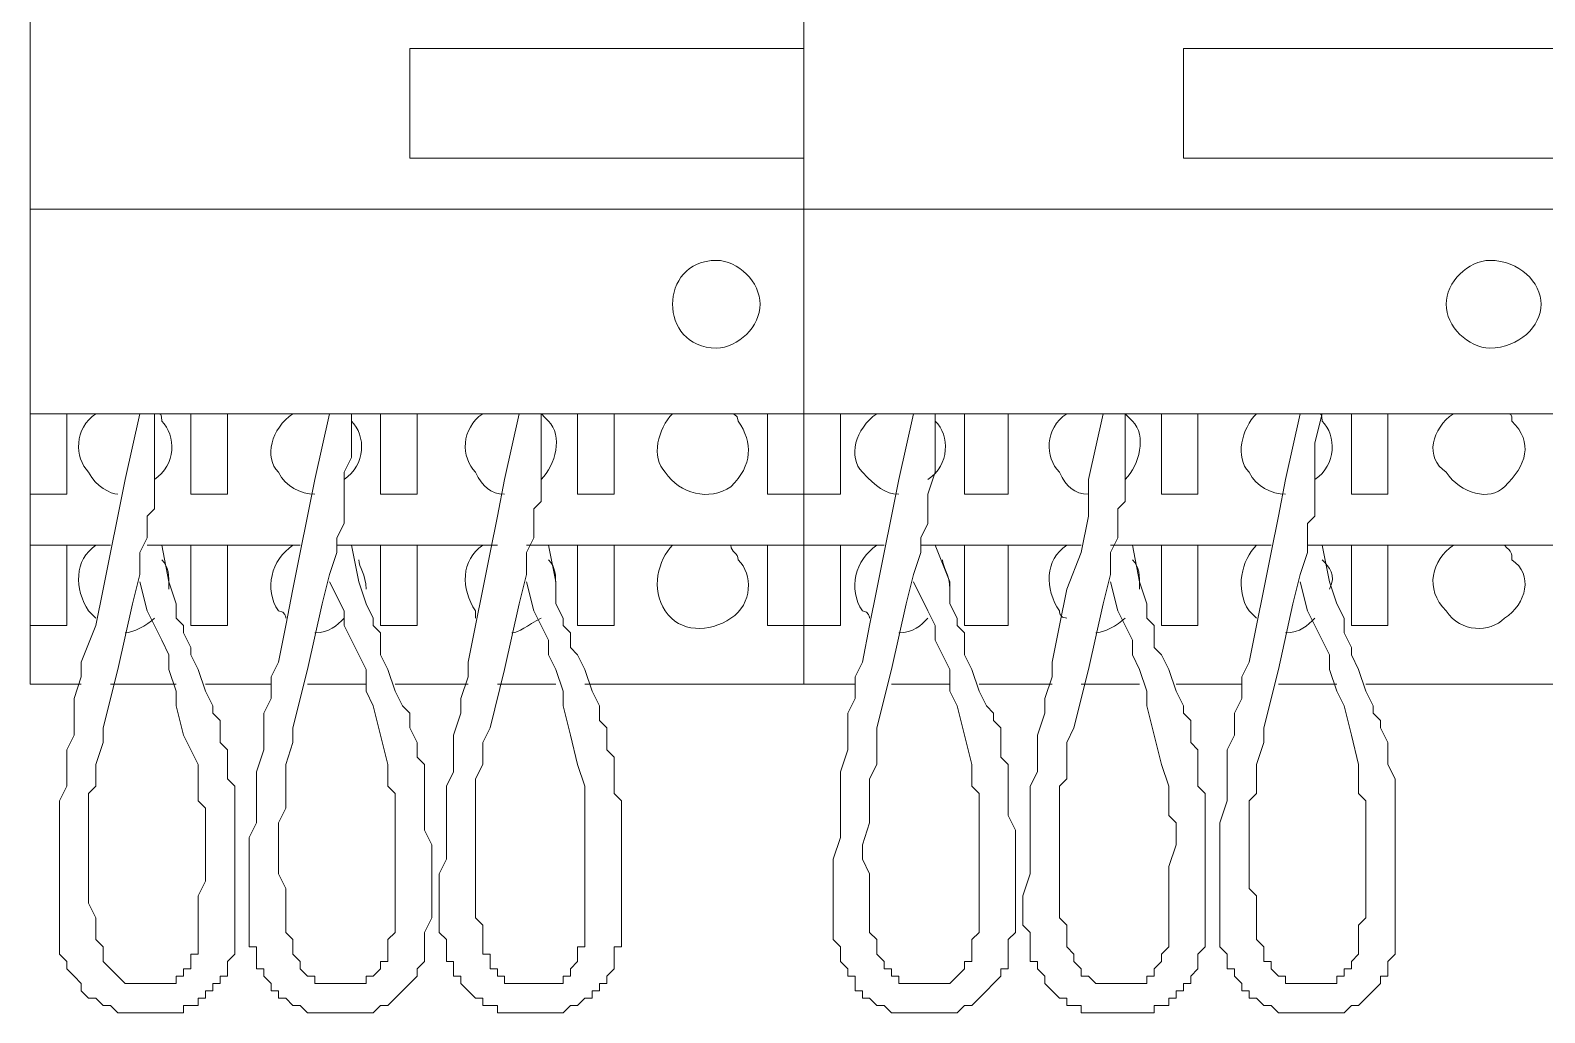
# Model space of a CAD drawing. Header units: millimetres. Extents: x 1004 to 59588, y 686 to 38112.
# Drawn here: x 17406.7 to 17528.8, y 2226.3 to 2305.5 of the extents above; entities that cross this region are included whole.
import ezdxf

# ---------------------------------------------------------------- set-up
doc = ezdxf.new("R2010")
doc.units = ezdxf.units.MM
doc.layers.add('PDF14_Geometry', color=7, linetype='Continuous')

msp = doc.modelspace()

# ---------------------------------------------------------------- linework, layer by layer
at = {"layer": 'PDF14_Geometry', "lineweight": 0}
for points in [[(17413.2, 2335.75), (17412.61, 2338.7), (17412.02, 2341.64), (17410.84, 2344.58), (17410.84, 2346.34), (17406.73, 2346.34), (17406.73, 2252.81), (17410.84, 2252.81)], [(17451.43, 2346.34), (17469.08, 2346.34), (17469.08, 2252.81), (17451.43, 2252.81)], [(17475.55, 2335.75), (17474.96, 2338.7), (17474.37, 2341.64), (17473.79, 2344.58), (17473.2, 2346.34), (17469.08, 2346.34), (17469.08, 2252.81), (17473.2, 2252.81)], [(17514.37, 2346.34), (17532.02, 2346.34), (17532.02, 2252.81), (17514.37, 2252.81)], [(17469.08, 2303.99), (17437.32, 2303.99), (17437.32, 2295.17), (17469.08, 2295.17)], [(17532.02, 2303.99), (17499.67, 2303.99), (17499.67, 2295.17), (17532.02, 2295.17)], [(17406.73, 2291.05), (17469.08, 2291.05), (17532.02, 2291.05), (17594.37, 2291.05), (17656.73, 2291.05), (17719.67, 2291.05), (17782.02, 2291.05), (17844.96, 2291.05), (17907.32, 2291.05)], [(17406.73, 2274.58), (17469.08, 2274.58), (17532.02, 2274.58), (17594.37, 2274.58), (17656.73, 2274.58), (17719.67, 2274.58), (17782.02, 2274.58), (17844.96, 2274.58), (17907.32, 2274.58)], [(17409.67, 2274.58), (17409.67, 2268.11), (17406.73, 2268.11)], [(17415.55, 2274.58), (17414.37, 2269.28), (17413.79, 2266.34), (17413.2, 2263.4), (17412.61, 2260.46), (17412.02, 2257.52), (17410.84, 2254.58), (17410.84, 2253.4), (17410.26, 2251.64), (17410.26, 2250.46), (17410.26, 2248.7), (17409.67, 2247.52), (17409.67, 2245.75), (17409.67, 2244.58), (17409.08, 2243.4), (17409.08, 2241.64), (17409.08, 2240.46), (17409.08, 2238.7), (17409.08, 2237.52), (17409.08, 2235.75), (17409.08, 2235.17), (17409.08, 2234.58), (17409.08, 2233.4), (17409.08, 2232.81), (17409.08, 2232.23), (17409.08, 2231.64), (17409.08, 2231.05), (17409.67, 2230.46), (17409.67, 2229.87), (17410.26, 2229.28), (17410.84, 2228.7), (17410.84, 2228.11), (17411.43, 2227.52), (17412.02, 2227.52), (17412.61, 2226.93), (17413.2, 2226.93), (17413.79, 2226.34), (17414.37, 2226.34), (17414.96, 2226.34), (17415.55, 2226.34), (17416.14, 2226.34), (17416.73, 2226.34), (17417.32, 2226.34), (17417.9, 2226.34), (17418.49, 2226.34), (17419.08, 2226.34), (17419.08, 2226.93), (17419.67, 2226.93), (17420.26, 2226.93), (17420.26, 2227.52), (17420.84, 2227.52), (17420.84, 2228.11), (17421.43, 2228.11), (17421.43, 2228.7), (17422.02, 2228.7), (17422.02, 2229.28), (17422.61, 2229.28), (17422.61, 2229.87), (17422.61, 2230.46), (17423.2, 2231.05), (17423.2, 2231.64), (17423.2, 2232.23), (17423.2, 2232.81), (17423.2, 2233.99), (17423.2, 2235.17), (17423.2, 2236.93), (17423.2, 2238.11), (17423.2, 2239.87), (17423.2, 2241.05), (17423.2, 2242.23), (17423.2, 2243.4), (17423.2, 2243.99), (17423.2, 2244.58), (17422.61, 2245.17), (17422.61, 2246.34), (17422.61, 2246.93), (17422.61, 2247.52), (17422.02, 2248.11), (17422.02, 2249.28), (17422.02, 2249.87), (17421.43, 2250.46), (17421.43, 2251.05), (17420.84, 2252.23), (17420.26, 2253.99), (17419.67, 2255.17), (17419.67, 2255.75), (17419.08, 2256.93), (17419.08, 2257.52), (17418.49, 2258.11), (17418.49, 2259.28), (17417.9, 2261.05), (17417.32, 2263.99)], [(17416.73, 2274.58), (17416.73, 2272.23), (17416.73, 2271.05), (17416.73, 2269.87), (17416.73, 2268.11), (17416.73, 2267.52), (17416.73, 2266.93), (17416.14, 2266.34), (17416.14, 2265.75), (17416.14, 2264.58), (17415.55, 2263.4), (17415.55, 2261.64), (17414.96, 2259.28), (17413.79, 2253.99), (17412.61, 2249.28), (17412.61, 2248.11), (17412.02, 2246.34), (17412.02, 2245.17), (17412.02, 2244.58), (17411.43, 2243.99), (17411.43, 2243.4), (17411.43, 2242.81), (17411.43, 2241.64), (17411.43, 2239.87), (17411.43, 2238.7), (17411.43, 2237.52), (17411.43, 2236.34), (17411.43, 2235.75), (17411.43, 2235.17), (17412.02, 2233.99), (17412.02, 2233.4), (17412.02, 2232.81), (17412.02, 2232.23), (17412.61, 2231.64), (17412.61, 2231.05), (17412.61, 2230.46), (17413.2, 2229.87), (17413.79, 2229.28), (17414.37, 2228.7), (17414.96, 2228.7), (17415.55, 2228.7), (17416.14, 2228.7), (17416.73, 2228.7), (17417.32, 2228.7), (17417.9, 2228.7), (17418.49, 2228.7), (17418.49, 2229.28), (17419.08, 2229.28), (17419.08, 2229.87), (17419.67, 2229.87), (17419.67, 2230.46), (17419.67, 2231.05), (17420.26, 2231.05), (17420.26, 2231.64), (17420.26, 2232.23), (17420.26, 2232.81), (17420.26, 2233.4), (17420.26, 2233.99), (17420.26, 2234.58), (17420.26, 2235.75), (17420.84, 2236.93), (17420.84, 2238.11), (17420.84, 2239.87), (17420.84, 2240.46), (17420.84, 2241.05), (17420.84, 2241.64), (17420.84, 2242.23), (17420.84, 2242.81), (17420.26, 2243.4), (17420.26, 2243.99), (17420.26, 2244.58), (17420.26, 2246.34), (17419.08, 2248.7), (17418.49, 2251.05), (17418.49, 2252.23), (17417.9, 2253.99), (17417.9, 2255.17), (17417.32, 2256.34), (17416.73, 2257.52), (17416.14, 2258.7), (17415.55, 2261.05)], [(17419.67, 2274.58), (17419.67, 2268.11), (17422.61, 2268.11), (17422.61, 2274.58)], [(17430.84, 2274.58), (17429.67, 2269.28), (17429.08, 2266.34), (17428.49, 2263.4), (17427.9, 2260.46), (17427.32, 2257.52), (17426.73, 2254.58), (17426.14, 2253.4), (17426.14, 2251.64), (17425.55, 2250.46), (17425.55, 2248.7), (17425.55, 2247.52), (17424.96, 2245.75), (17424.96, 2244.58), (17424.96, 2243.4), (17424.96, 2241.64), (17424.37, 2240.46), (17424.37, 2238.7), (17424.37, 2237.52), (17424.37, 2235.75), (17424.37, 2235.17), (17424.37, 2234.58), (17424.37, 2233.4), (17424.37, 2232.81), (17424.37, 2232.23), (17424.37, 2231.64), (17424.96, 2231.64), (17424.96, 2231.05), (17424.96, 2230.46), (17424.96, 2229.87), (17425.55, 2229.87), (17425.55, 2229.28), (17426.14, 2228.7), (17426.14, 2228.11), (17426.73, 2228.11), (17426.73, 2227.52), (17427.32, 2227.52), (17427.9, 2226.93), (17428.49, 2226.93), (17429.08, 2226.34), (17429.67, 2226.34), (17430.26, 2226.34), (17430.84, 2226.34), (17431.43, 2226.34), (17432.02, 2226.34), (17432.61, 2226.34), (17433.2, 2226.34), (17433.79, 2226.34), (17434.37, 2226.34), (17434.96, 2226.93), (17435.55, 2226.93), (17436.14, 2227.52), (17436.73, 2228.11), (17437.32, 2228.7), (17437.9, 2229.28), (17437.9, 2229.87), (17438.49, 2230.46), (17438.49, 2231.05), (17438.49, 2231.64), (17438.49, 2232.23), (17438.49, 2232.81), (17439.08, 2233.99), (17439.08, 2235.17), (17439.08, 2236.93), (17439.08, 2238.11), (17439.08, 2239.87), (17438.49, 2241.05), (17438.49, 2242.23), (17438.49, 2243.4), (17438.49, 2243.99), (17438.49, 2244.58), (17438.49, 2245.17), (17438.49, 2246.34), (17437.9, 2246.93), (17437.9, 2247.52), (17437.9, 2248.11), (17437.32, 2249.28), (17437.32, 2249.87), (17437.32, 2250.46), (17436.73, 2251.05), (17436.14, 2252.23), (17435.55, 2253.99), (17434.96, 2255.17), (17434.96, 2255.75), (17434.96, 2256.93), (17434.37, 2257.52), (17434.37, 2258.11), (17433.79, 2259.28), (17433.2, 2261.05), (17432.61, 2263.99)], [(17432.61, 2274.58), (17432.61, 2272.23), (17432.61, 2271.05), (17432.02, 2269.87), (17432.02, 2268.11), (17432.02, 2267.52), (17432.02, 2266.93), (17432.02, 2266.34), (17432.02, 2265.75), (17431.43, 2264.58), (17431.43, 2263.4), (17430.84, 2261.64), (17430.26, 2259.28), (17429.08, 2253.99), (17427.9, 2249.28), (17427.9, 2248.11), (17427.32, 2246.34), (17427.32, 2245.17), (17427.32, 2244.58), (17427.32, 2243.99), (17427.32, 2243.4), (17427.32, 2242.81), (17426.73, 2241.64), (17426.73, 2239.87), (17426.73, 2238.7), (17426.73, 2237.52), (17427.32, 2236.34), (17427.32, 2235.75), (17427.32, 2235.17), (17427.32, 2233.99), (17427.32, 2233.4), (17427.32, 2232.81), (17427.9, 2232.23), (17427.9, 2231.64), (17427.9, 2231.05), (17428.49, 2230.46), (17428.49, 2229.87), (17429.08, 2229.28), (17429.67, 2229.28), (17429.67, 2228.7), (17430.26, 2228.7), (17430.84, 2228.7), (17431.43, 2228.7), (17432.02, 2228.7), (17432.61, 2228.7), (17433.2, 2228.7), (17433.79, 2228.7), (17433.79, 2229.28), (17434.37, 2229.28), (17434.96, 2229.87), (17434.96, 2230.46), (17435.55, 2230.46), (17435.55, 2231.05), (17435.55, 2231.64), (17435.55, 2232.23), (17436.14, 2232.81), (17436.14, 2233.4), (17436.14, 2233.99), (17436.14, 2234.58), (17436.14, 2235.75), (17436.14, 2236.93), (17436.14, 2238.11), (17436.14, 2239.87), (17436.14, 2240.46), (17436.14, 2241.05), (17436.14, 2241.64), (17436.14, 2242.23), (17436.14, 2242.81), (17436.14, 2243.4), (17436.14, 2243.99), (17435.55, 2244.58), (17435.55, 2246.34), (17434.96, 2248.7), (17434.37, 2251.05), (17433.79, 2252.23), (17433.79, 2253.99), (17433.2, 2255.17), (17432.61, 2256.34), (17432.02, 2257.52), (17432.02, 2258.7), (17430.84, 2261.05)], [(17434.96, 2274.58), (17434.96, 2268.11), (17437.9, 2268.11), (17437.9, 2274.58)], [(17446.14, 2274.58), (17444.96, 2269.28), (17444.37, 2266.34), (17443.79, 2263.4), (17443.2, 2260.46), (17442.61, 2257.52), (17442.02, 2254.58), (17442.02, 2253.4), (17441.43, 2251.64), (17441.43, 2250.46), (17440.84, 2248.7), (17440.84, 2247.52), (17440.84, 2245.75), (17440.26, 2244.58), (17440.26, 2243.4), (17440.26, 2241.64), (17440.26, 2240.46), (17440.26, 2238.7), (17439.67, 2237.52), (17439.67, 2235.75), (17439.67, 2235.17), (17439.67, 2234.58), (17439.67, 2233.4), (17439.67, 2232.81), (17440.26, 2232.23), (17440.26, 2231.64), (17440.26, 2231.05), (17440.26, 2230.46), (17440.84, 2230.46), (17440.84, 2229.87), (17440.84, 2229.28), (17441.43, 2229.28), (17441.43, 2228.7), (17442.02, 2228.11), (17442.61, 2227.52), (17443.2, 2227.52), (17443.2, 2226.93), (17443.79, 2226.93), (17444.37, 2226.93), (17444.37, 2226.34), (17444.96, 2226.34), (17445.55, 2226.34), (17446.14, 2226.34), (17446.73, 2226.34), (17447.32, 2226.34), (17447.9, 2226.34), (17448.49, 2226.34), (17449.08, 2226.34), (17449.67, 2226.34), (17450.26, 2226.93), (17450.84, 2226.93), (17451.43, 2227.52), (17452.02, 2227.52), (17452.02, 2228.11), (17452.61, 2228.11), (17452.61, 2228.7), (17453.2, 2228.7), (17453.2, 2229.28), (17453.79, 2229.87), (17453.79, 2230.46), (17453.79, 2231.05), (17453.79, 2231.64), (17454.37, 2231.64), (17454.37, 2232.23), (17454.37, 2232.81), (17454.37, 2233.99), (17454.37, 2235.17), (17454.37, 2236.93), (17454.37, 2238.11), (17454.37, 2239.87), (17454.37, 2241.05), (17454.37, 2242.23), (17454.37, 2243.4), (17453.79, 2243.99), (17453.79, 2244.58), (17453.79, 2245.17), (17453.79, 2246.34), (17453.79, 2246.93), (17453.2, 2247.52), (17453.2, 2248.11), (17453.2, 2249.28), (17452.61, 2249.87), (17452.61, 2250.46), (17452.61, 2251.05), (17452.02, 2252.23), (17451.43, 2253.99), (17450.84, 2255.17), (17450.26, 2255.75), (17450.26, 2256.93), (17449.67, 2257.52), (17449.67, 2258.11), (17449.08, 2259.28), (17449.08, 2261.05), (17448.49, 2263.99)], [(17447.9, 2274.58), (17447.9, 2272.23), (17447.9, 2271.05), (17447.9, 2269.87), (17447.9, 2268.11), (17447.9, 2267.52), (17447.32, 2266.93), (17447.32, 2266.34), (17447.32, 2265.75), (17447.32, 2264.58), (17446.73, 2263.4), (17446.73, 2261.64), (17446.14, 2259.28), (17444.96, 2253.99), (17443.79, 2249.28), (17443.2, 2248.11), (17443.2, 2246.34), (17442.61, 2245.17), (17442.61, 2244.58), (17442.61, 2243.99), (17442.61, 2243.4), (17442.61, 2242.81), (17442.61, 2241.64), (17442.61, 2239.87), (17442.61, 2238.7), (17442.61, 2237.52), (17442.61, 2236.34), (17442.61, 2235.75), (17442.61, 2235.17), (17442.61, 2233.99), (17443.2, 2233.4), (17443.2, 2232.81), (17443.2, 2232.23), (17443.2, 2231.64), (17443.2, 2231.05), (17443.79, 2231.05), (17443.79, 2230.46), (17443.79, 2229.87), (17444.37, 2229.87), (17444.37, 2229.28), (17444.96, 2229.28), (17444.96, 2228.7), (17445.55, 2228.7), (17446.14, 2228.7), (17446.73, 2228.7), (17447.32, 2228.7), (17447.9, 2228.7), (17448.49, 2228.7), (17449.08, 2228.7), (17449.67, 2228.7), (17449.67, 2229.28), (17450.26, 2229.28), (17450.26, 2229.87), (17450.84, 2230.46), (17450.84, 2231.05), (17450.84, 2231.64), (17451.43, 2231.64), (17451.43, 2232.23), (17451.43, 2232.81), (17451.43, 2233.4), (17451.43, 2233.99), (17451.43, 2234.58), (17451.43, 2235.75), (17451.43, 2236.93), (17451.43, 2238.11), (17451.43, 2239.87), (17451.43, 2240.46), (17451.43, 2241.05), (17451.43, 2241.64), (17451.43, 2242.23), (17451.43, 2242.81), (17451.43, 2243.4), (17451.43, 2243.99), (17451.43, 2244.58), (17450.84, 2246.34), (17450.26, 2248.7), (17449.67, 2251.05), (17449.67, 2252.23), (17449.08, 2253.99), (17448.49, 2255.17), (17448.49, 2256.34), (17447.9, 2257.52), (17447.32, 2258.7), (17446.73, 2261.05)], [(17450.84, 2274.58), (17450.84, 2268.11), (17453.79, 2268.11), (17453.79, 2274.58)], [(17466.14, 2274.58), (17466.14, 2268.11), (17469.08, 2268.11), (17472.02, 2268.11), (17472.02, 2274.58)], [(17477.9, 2274.58), (17476.73, 2269.28), (17476.14, 2266.34), (17475.55, 2263.4), (17474.96, 2260.46), (17474.37, 2257.52), (17473.79, 2254.58), (17473.2, 2253.4), (17473.2, 2251.64), (17472.61, 2250.46), (17472.61, 2248.7), (17472.61, 2247.52), (17472.02, 2245.75), (17472.02, 2244.58), (17472.02, 2243.4), (17472.02, 2241.64), (17472.02, 2240.46), (17471.43, 2238.7), (17471.43, 2237.52), (17471.43, 2235.75), (17471.43, 2235.17), (17471.43, 2234.58), (17471.43, 2233.4), (17471.43, 2232.81), (17471.43, 2232.23), (17472.02, 2231.64), (17472.02, 2231.05), (17472.02, 2230.46), (17472.61, 2229.87), (17472.61, 2229.28), (17473.2, 2229.28), (17473.2, 2228.7), (17473.2, 2228.11), (17473.79, 2228.11), (17473.79, 2227.52), (17474.37, 2227.52), (17474.96, 2226.93), (17475.55, 2226.93), (17476.14, 2226.34), (17476.73, 2226.34), (17477.32, 2226.34), (17477.9, 2226.34), (17478.49, 2226.34), (17479.08, 2226.34), (17479.67, 2226.34), (17480.26, 2226.34), (17480.84, 2226.34), (17481.43, 2226.34), (17482.02, 2226.93), (17482.61, 2226.93), (17483.2, 2227.52), (17483.79, 2228.11), (17484.37, 2228.7), (17484.96, 2229.28), (17484.96, 2229.87), (17485.55, 2229.87), (17485.55, 2230.46), (17485.55, 2231.05), (17485.55, 2231.64), (17485.55, 2232.23), (17486.14, 2232.81), (17486.14, 2233.99), (17486.14, 2235.17), (17486.14, 2236.93), (17486.14, 2238.11), (17486.14, 2239.87), (17486.14, 2241.05), (17485.55, 2242.23), (17485.55, 2243.4), (17485.55, 2243.99), (17485.55, 2244.58), (17485.55, 2245.17), (17485.55, 2246.34), (17484.96, 2246.93), (17484.96, 2247.52), (17484.96, 2248.11), (17484.96, 2249.28), (17484.37, 2249.87), (17484.37, 2250.46), (17483.79, 2251.05), (17483.2, 2252.23), (17482.61, 2253.99), (17482.02, 2255.17), (17482.02, 2255.75), (17482.02, 2256.93), (17481.43, 2257.52), (17481.43, 2258.11), (17480.84, 2259.28), (17480.84, 2261.05), (17479.67, 2263.99)], [(17479.67, 2274.58), (17479.67, 2272.23), (17479.67, 2271.05), (17479.67, 2269.87), (17479.08, 2268.11), (17479.08, 2267.52), (17479.08, 2266.93), (17479.08, 2266.34), (17479.08, 2265.75), (17478.49, 2264.58), (17478.49, 2263.4), (17477.9, 2261.64), (17477.32, 2259.28), (17476.14, 2253.99), (17474.96, 2249.28), (17474.96, 2248.11), (17474.96, 2246.34), (17474.37, 2245.17), (17474.37, 2244.58), (17474.37, 2243.99), (17474.37, 2243.4), (17474.37, 2242.81), (17474.37, 2241.64), (17473.79, 2239.87), (17473.79, 2238.7), (17474.37, 2237.52), (17474.37, 2236.34), (17474.37, 2235.75), (17474.37, 2235.17), (17474.37, 2233.99), (17474.37, 2233.4), (17474.37, 2232.81), (17474.96, 2232.23), (17474.96, 2231.64), (17474.96, 2231.05), (17475.55, 2230.46), (17475.55, 2229.87), (17476.14, 2229.87), (17476.14, 2229.28), (17476.73, 2229.28), (17476.73, 2228.7), (17477.32, 2228.7), (17477.9, 2228.7), (17478.49, 2228.7), (17479.08, 2228.7), (17479.67, 2228.7), (17480.26, 2228.7), (17480.84, 2228.7), (17481.43, 2229.28), (17482.02, 2229.87), (17482.02, 2230.46), (17482.61, 2230.46), (17482.61, 2231.05), (17482.61, 2231.64), (17482.61, 2232.23), (17483.2, 2232.81), (17483.2, 2233.4), (17483.2, 2233.99), (17483.2, 2234.58), (17483.2, 2235.75), (17483.2, 2236.93), (17483.2, 2238.11), (17483.2, 2239.87), (17483.2, 2240.46), (17483.2, 2241.05), (17483.2, 2241.64), (17483.2, 2242.23), (17483.2, 2242.81), (17483.2, 2243.4), (17483.2, 2243.99), (17482.61, 2244.58), (17482.61, 2246.34), (17482.02, 2248.7), (17481.43, 2251.05), (17480.84, 2252.23), (17480.84, 2253.99), (17480.26, 2255.17), (17479.67, 2256.34), (17479.67, 2257.52), (17479.08, 2258.7), (17477.9, 2261.05)], [(17482.02, 2274.58), (17482.02, 2268.11), (17485.55, 2268.11), (17485.55, 2274.58)], [(17493.2, 2274.58), (17492.02, 2269.28), (17492.02, 2266.34), (17491.43, 2263.4), (17490.26, 2260.46), (17489.67, 2257.52), (17489.08, 2254.58), (17489.08, 2253.4), (17488.49, 2251.64), (17488.49, 2250.46), (17487.9, 2248.7), (17487.9, 2247.52), (17487.9, 2245.75), (17487.32, 2244.58), (17487.32, 2243.4), (17487.32, 2241.64), (17487.32, 2240.46), (17487.32, 2238.7), (17487.32, 2237.52), (17486.73, 2235.75), (17486.73, 2235.17), (17486.73, 2234.58), (17486.73, 2233.4), (17487.32, 2232.81), (17487.32, 2232.23), (17487.32, 2231.64), (17487.32, 2231.05), (17487.32, 2230.46), (17487.9, 2230.46), (17487.9, 2229.87), (17488.49, 2229.28), (17488.49, 2228.7), (17489.08, 2228.11), (17489.67, 2227.52), (17490.26, 2227.52), (17490.26, 2226.93), (17490.84, 2226.93), (17491.43, 2226.93), (17491.43, 2226.34), (17492.02, 2226.34), (17492.61, 2226.34), (17493.2, 2226.34), (17493.79, 2226.34), (17494.37, 2226.34), (17494.96, 2226.34), (17495.55, 2226.34), (17496.14, 2226.34), (17496.73, 2226.34), (17497.32, 2226.34), (17497.32, 2226.93), (17497.9, 2226.93), (17498.49, 2226.93), (17498.49, 2227.52), (17499.08, 2227.52), (17499.08, 2228.11), (17499.67, 2228.11), (17499.67, 2228.7), (17500.26, 2228.7), (17500.26, 2229.28), (17500.84, 2229.87), (17500.84, 2230.46), (17500.84, 2231.05), (17501.43, 2231.64), (17501.43, 2232.23), (17501.43, 2232.81), (17501.43, 2233.99), (17501.43, 2235.17), (17501.43, 2236.93), (17501.43, 2238.11), (17501.43, 2239.87), (17501.43, 2241.05), (17501.43, 2242.23), (17501.43, 2243.4), (17501.43, 2243.99), (17500.84, 2244.58), (17500.84, 2245.17), (17500.84, 2246.34), (17500.84, 2246.93), (17500.84, 2247.52), (17500.26, 2248.11), (17500.26, 2249.28), (17500.26, 2249.87), (17499.67, 2250.46), (17499.67, 2251.05), (17499.08, 2252.23), (17498.49, 2253.99), (17497.9, 2255.17), (17497.32, 2255.75), (17497.32, 2256.93), (17497.32, 2257.52), (17496.73, 2258.11), (17496.73, 2259.28), (17496.14, 2261.05), (17495.55, 2263.99)], [(17494.96, 2274.58), (17494.96, 2272.23), (17494.96, 2271.05), (17494.96, 2269.87), (17494.96, 2268.11), (17494.96, 2267.52), (17494.37, 2266.93), (17494.37, 2266.34), (17494.37, 2265.75), (17494.37, 2264.58), (17493.79, 2263.4), (17493.79, 2261.64), (17493.2, 2259.28), (17492.02, 2253.99), (17490.84, 2249.28), (17490.26, 2248.11), (17490.26, 2246.34), (17490.26, 2245.17), (17489.67, 2244.58), (17489.67, 2243.99), (17489.67, 2243.4), (17489.67, 2242.81), (17489.67, 2241.64), (17489.67, 2239.87), (17489.67, 2238.7), (17489.67, 2237.52), (17489.67, 2236.34), (17489.67, 2235.75), (17489.67, 2235.17), (17489.67, 2233.99), (17490.26, 2233.4), (17490.26, 2232.81), (17490.26, 2232.23), (17490.26, 2231.64), (17490.84, 2231.05), (17490.84, 2230.46), (17491.43, 2229.87), (17491.43, 2229.28), (17492.02, 2229.28), (17492.61, 2228.7), (17493.2, 2228.7), (17493.79, 2228.7), (17494.37, 2228.7), (17494.96, 2228.7), (17495.55, 2228.7), (17496.14, 2228.7), (17496.73, 2228.7), (17496.73, 2229.28), (17497.32, 2229.28), (17497.32, 2229.87), (17497.9, 2230.46), (17497.9, 2231.05), (17498.49, 2231.64), (17498.49, 2232.23), (17498.49, 2232.81), (17498.49, 2233.4), (17498.49, 2233.99), (17498.49, 2234.58), (17498.49, 2235.75), (17498.49, 2236.93), (17498.49, 2238.11), (17499.08, 2239.87), (17499.08, 2240.46), (17499.08, 2241.05), (17499.08, 2241.64), (17498.49, 2242.23), (17498.49, 2242.81), (17498.49, 2243.4), (17498.49, 2243.99), (17498.49, 2244.58), (17497.9, 2246.34), (17497.32, 2248.7), (17496.73, 2251.05), (17496.73, 2252.23), (17496.14, 2253.99), (17495.55, 2255.17), (17495.55, 2256.34), (17494.96, 2257.52), (17494.37, 2258.7), (17493.79, 2261.05)], [(17497.9, 2274.58), (17497.9, 2268.11), (17500.84, 2268.11), (17500.84, 2274.58)], [(17509.08, 2274.58), (17507.9, 2269.28), (17507.32, 2266.34), (17506.73, 2263.4), (17506.14, 2260.46), (17505.55, 2257.52), (17504.96, 2254.58), (17504.37, 2253.4), (17504.37, 2251.64), (17503.79, 2250.46), (17503.79, 2248.7), (17503.2, 2247.52), (17503.2, 2245.75), (17503.2, 2244.58), (17503.2, 2243.4), (17502.61, 2241.64), (17502.61, 2240.46), (17502.61, 2238.7), (17502.61, 2237.52), (17502.61, 2235.75), (17502.61, 2235.17), (17502.61, 2234.58), (17502.61, 2233.4), (17502.61, 2232.81), (17502.61, 2232.23), (17502.61, 2231.64), (17503.2, 2231.05), (17503.2, 2230.46), (17503.2, 2229.87), (17503.79, 2229.87), (17503.79, 2229.28), (17504.37, 2228.7), (17504.37, 2228.11), (17504.96, 2228.11), (17504.96, 2227.52), (17505.55, 2227.52), (17506.14, 2226.93), (17506.73, 2226.93), (17507.32, 2226.34), (17507.9, 2226.34), (17508.49, 2226.34), (17509.08, 2226.34), (17509.67, 2226.34), (17510.26, 2226.34), (17510.84, 2226.34), (17511.43, 2226.34), (17512.02, 2226.34), (17512.61, 2226.34), (17513.2, 2226.93), (17513.79, 2226.93), (17514.37, 2227.52), (17514.96, 2228.11), (17515.55, 2228.7), (17515.55, 2229.28), (17516.14, 2229.28), (17516.14, 2229.87), (17516.14, 2230.46), (17516.73, 2231.05), (17516.73, 2231.64), (17516.73, 2232.23), (17516.73, 2232.81), (17516.73, 2233.99), (17516.73, 2235.17), (17516.73, 2236.93), (17516.73, 2238.11), (17516.73, 2239.87), (17516.73, 2241.05), (17516.73, 2242.23), (17516.73, 2243.4), (17516.73, 2243.99), (17516.73, 2244.58), (17516.73, 2245.17), (17516.14, 2246.34), (17516.14, 2246.93), (17516.14, 2247.52), (17516.14, 2248.11), (17515.55, 2249.28), (17515.55, 2249.87), (17514.96, 2250.46), (17514.96, 2251.05), (17514.37, 2252.23), (17513.79, 2253.99), (17513.2, 2255.17), (17513.2, 2255.75), (17512.61, 2256.93), (17512.61, 2257.52), (17512.61, 2258.11), (17512.02, 2259.28), (17511.43, 2261.05), (17510.84, 2263.99)], [(17510.84, 2274.58), (17510.26, 2272.23), (17510.26, 2271.05), (17510.26, 2269.87), (17510.26, 2268.11), (17510.26, 2267.52), (17510.26, 2266.93), (17510.26, 2266.34), (17509.67, 2265.75), (17509.67, 2264.58), (17509.67, 2263.4), (17509.08, 2261.64), (17508.49, 2259.28), (17507.32, 2253.99), (17506.14, 2249.28), (17506.14, 2248.11), (17505.55, 2246.34), (17505.55, 2245.17), (17505.55, 2244.58), (17505.55, 2243.99), (17504.96, 2243.4), (17504.96, 2242.81), (17504.96, 2241.64), (17504.96, 2239.87), (17504.96, 2238.7), (17504.96, 2237.52), (17504.96, 2236.34), (17505.55, 2235.75), (17505.55, 2235.17), (17505.55, 2233.99), (17505.55, 2233.4), (17505.55, 2232.81), (17505.55, 2232.23), (17506.14, 2231.64), (17506.14, 2231.05), (17506.14, 2230.46), (17506.73, 2230.46), (17506.73, 2229.87), (17507.32, 2229.28), (17507.9, 2229.28), (17507.9, 2228.7), (17508.49, 2228.7), (17509.08, 2228.7), (17509.67, 2228.7), (17510.26, 2228.7), (17510.84, 2228.7), (17511.43, 2228.7), (17512.02, 2228.7), (17512.02, 2229.28), (17512.61, 2229.28), (17512.61, 2229.87), (17513.2, 2229.87), (17513.2, 2230.46), (17513.79, 2231.05), (17513.79, 2231.64), (17513.79, 2232.23), (17513.79, 2232.81), (17513.79, 2233.4), (17514.37, 2233.99), (17514.37, 2234.58), (17514.37, 2235.75), (17514.37, 2236.93), (17514.37, 2238.11), (17514.37, 2239.87), (17514.37, 2240.46), (17514.37, 2241.05), (17514.37, 2241.64), (17514.37, 2242.23), (17514.37, 2242.81), (17514.37, 2243.4), (17513.79, 2243.99), (17513.79, 2244.58), (17513.79, 2246.34), (17513.2, 2248.7), (17512.61, 2251.05), (17512.02, 2252.23), (17511.43, 2253.99), (17511.43, 2255.17), (17510.84, 2256.34), (17510.26, 2257.52), (17509.67, 2258.7), (17509.08, 2261.05)], [(17513.2, 2274.58), (17513.2, 2268.11), (17516.14, 2268.11), (17516.14, 2274.58)], [(17406.73, 2263.99), (17413.2, 2263.99)], [(17409.67, 2263.99), (17409.67, 2257.52), (17406.73, 2257.52)], [(17416.14, 2263.99), (17428.49, 2263.99)], [(17419.67, 2263.99), (17419.67, 2257.52), (17422.61, 2257.52), (17422.61, 2263.99)], [(17431.43, 2263.99), (17444.37, 2263.99)], [(17434.96, 2263.99), (17434.96, 2257.52), (17437.9, 2257.52), (17437.9, 2263.99)], [(17446.73, 2263.99), (17469.08, 2263.99), (17475.55, 2263.99)], [(17450.84, 2263.99), (17450.84, 2257.52), (17453.79, 2257.52), (17453.79, 2263.99)], [(17466.14, 2263.99), (17466.14, 2257.52), (17469.08, 2257.52), (17472.02, 2257.52), (17472.02, 2263.99)], [(17478.49, 2263.99), (17491.43, 2263.99)], [(17482.02, 2263.99), (17482.02, 2257.52), (17485.55, 2257.52), (17485.55, 2263.99)], [(17493.79, 2263.99), (17506.73, 2263.99)], [(17497.9, 2263.99), (17497.9, 2257.52), (17500.84, 2257.52), (17500.84, 2263.99)], [(17509.67, 2263.99), (17532.02, 2263.99), (17538.49, 2263.99)], [(17513.2, 2263.99), (17513.2, 2257.52), (17516.14, 2257.52), (17516.14, 2263.99)], [(17411.43, 2258.7), (17412.02, 2258.11)], [(17442.61, 2258.7), (17442.61, 2258.11)], [(17504.96, 2258.7), (17505.55, 2258.11)], [(17413.2, 2252.81), (17418.49, 2252.81)], [(17420.84, 2252.81), (17426.14, 2252.81)], [(17429.08, 2252.81), (17433.79, 2252.81)], [(17436.14, 2252.81), (17442.02, 2252.81)], [(17444.37, 2252.81), (17449.08, 2252.81)], [(17476.14, 2252.81), (17480.84, 2252.81)], [(17483.2, 2252.81), (17489.08, 2252.81)], [(17491.43, 2252.81), (17496.14, 2252.81)], [(17499.08, 2252.81), (17504.37, 2252.81)], [(17507.32, 2252.81), (17512.02, 2252.81)], [(17409.08, 2232.23), (17409.08, 2232.23)], [(17409.08, 2231.64), (17409.08, 2231.64)], [(17420.26, 2231.64), (17420.26, 2231.64)], [(17423.2, 2231.64), (17423.2, 2231.64)], [(17424.37, 2232.23), (17424.37, 2232.23)], [(17435.55, 2231.64), (17435.55, 2231.64)], [(17438.49, 2231.64), (17438.49, 2231.64)], [(17440.26, 2232.23), (17440.26, 2232.23)], [(17440.26, 2231.64), (17440.26, 2231.64)], [(17471.43, 2232.23), (17471.43, 2232.23)], [(17472.02, 2231.64), (17472.02, 2231.64)], [(17482.61, 2231.64), (17482.61, 2231.64)], [(17485.55, 2231.64), (17485.55, 2231.64)], [(17487.32, 2232.23), (17487.32, 2232.23)], [(17487.32, 2231.64), (17487.32, 2231.64)], [(17498.49, 2231.64), (17498.49, 2231.64)], [(17501.43, 2231.64), (17501.43, 2231.64)], [(17502.61, 2232.23), (17502.61, 2232.23)], [(17502.61, 2231.64), (17502.61, 2231.64)], [(17513.79, 2231.64), (17513.79, 2231.64)], [(17516.73, 2231.64), (17516.73, 2231.64)], [(17409.67, 2230.46), (17409.67, 2230.46)], [(17412.61, 2231.05), (17412.61, 2231.05)], [(17412.61, 2230.46), (17412.61, 2230.46)], [(17419.67, 2230.46), (17419.67, 2230.46)], [(17423.2, 2231.05), (17423.2, 2231.05)], [(17424.96, 2230.46), (17424.96, 2230.46)], [(17427.9, 2231.05), (17427.9, 2231.05)], [(17428.49, 2230.46), (17428.49, 2230.46)], [(17435.55, 2231.05), (17435.55, 2231.05)], [(17438.49, 2231.05), (17438.49, 2231.05)], [(17443.79, 2230.46), (17443.79, 2230.46)], [(17450.84, 2231.05), (17450.84, 2231.05)], [(17450.84, 2230.46), (17450.84, 2230.46)], [(17453.79, 2231.05), (17453.79, 2231.05)], [(17472.02, 2230.46), (17472.02, 2230.46)], [(17474.96, 2231.05), (17474.96, 2231.05)], [(17475.55, 2230.46), (17475.55, 2230.46)], [(17482.61, 2231.05), (17482.61, 2231.05)], [(17485.55, 2231.05), (17485.55, 2231.05)], [(17490.84, 2231.05), (17490.84, 2231.05)], [(17490.84, 2230.46), (17490.84, 2230.46)], [(17497.9, 2231.05), (17497.9, 2231.05)], [(17497.9, 2230.46), (17497.9, 2230.46)], [(17500.84, 2231.05), (17500.84, 2231.05)], [(17503.2, 2230.46), (17503.2, 2230.46)], [(17506.14, 2231.05), (17506.14, 2231.05)], [(17513.2, 2230.46), (17513.2, 2230.46)], [(17513.79, 2231.05), (17513.79, 2231.05)], [(17516.73, 2231.05), (17516.73, 2231.05)], [(17409.67, 2229.87), (17409.67, 2229.87)], [(17410.26, 2229.28), (17410.26, 2229.28)], [(17413.2, 2229.87), (17413.2, 2229.87)], [(17413.79, 2229.28), (17413.79, 2229.28)], [(17413.79, 2229.28), (17413.79, 2229.28)], [(17418.49, 2229.28), (17418.49, 2229.28)], [(17422.61, 2229.87), (17422.61, 2229.87)], [(17425.55, 2229.28), (17425.55, 2229.28)], [(17428.49, 2229.87), (17428.49, 2229.87)], [(17429.08, 2229.28), (17429.08, 2229.28)], [(17434.37, 2229.28), (17434.37, 2229.28)], [(17434.96, 2229.87), (17434.96, 2229.87)], [(17437.9, 2229.87), (17437.9, 2229.87)], [(17437.9, 2229.28), (17437.9, 2229.28)], [(17440.84, 2229.87), (17440.84, 2229.87)], [(17444.96, 2229.28), (17444.96, 2229.28)], [(17449.67, 2229.28), (17449.67, 2229.28)], [(17450.26, 2229.87), (17450.26, 2229.87)], [(17453.2, 2229.28), (17453.2, 2229.28)], [(17453.79, 2229.87), (17453.79, 2229.87)], [(17472.61, 2229.87), (17472.61, 2229.87)], [(17476.14, 2229.28), (17476.14, 2229.28)], [(17481.43, 2229.28), (17481.43, 2229.28)], [(17481.43, 2229.28), (17481.43, 2229.28)], [(17482.02, 2229.87), (17482.02, 2229.87)], [(17484.96, 2229.28), (17484.96, 2229.28)], [(17487.9, 2229.87), (17487.9, 2229.87)], [(17488.49, 2229.28), (17488.49, 2229.28)], [(17491.43, 2229.87), (17491.43, 2229.87)], [(17492.02, 2229.28), (17492.02, 2229.28)], [(17496.73, 2229.28), (17496.73, 2229.28)], [(17497.32, 2229.87), (17497.32, 2229.87)], [(17500.26, 2229.28), (17500.26, 2229.28)], [(17500.84, 2229.87), (17500.84, 2229.87)], [(17503.79, 2229.28), (17503.79, 2229.28)], [(17506.73, 2229.87), (17506.73, 2229.87)], [(17507.32, 2229.28), (17507.32, 2229.28)], [(17512.02, 2229.28), (17512.02, 2229.28)], [(17516.14, 2229.87), (17516.14, 2229.87)], [(17410.84, 2228.11), (17410.84, 2228.11)], [(17414.37, 2228.7), (17414.37, 2228.7)], [(17414.37, 2228.7), (17414.37, 2228.7)], [(17414.96, 2228.7), (17414.96, 2228.7)], [(17416.73, 2228.7), (17416.73, 2228.7)], [(17417.9, 2228.7), (17417.9, 2228.7)], [(17417.9, 2228.7), (17417.9, 2228.7)], [(17418.49, 2228.7), (17418.49, 2228.7)], [(17429.67, 2228.7), (17429.67, 2228.7)], [(17430.26, 2228.7), (17430.26, 2228.7)], [(17430.84, 2228.7), (17430.84, 2228.7)], [(17432.61, 2228.7), (17432.61, 2228.7)], [(17433.2, 2228.7), (17433.2, 2228.7)], [(17433.79, 2228.7), (17433.79, 2228.7)], [(17433.79, 2228.7), (17433.79, 2228.7)], [(17436.73, 2228.11), (17436.73, 2228.11)], [(17437.32, 2228.7), (17437.32, 2228.7)], [(17442.02, 2228.11), (17442.02, 2228.11)], [(17445.55, 2228.7), (17445.55, 2228.7)], [(17445.55, 2228.7), (17445.55, 2228.7)], [(17446.73, 2228.7), (17446.73, 2228.7)], [(17448.49, 2228.7), (17448.49, 2228.7)], [(17449.08, 2228.7), (17449.08, 2228.7)], [(17449.08, 2228.7), (17449.08, 2228.7)], [(17476.73, 2228.7), (17476.73, 2228.7)], [(17477.32, 2228.7), (17477.32, 2228.7)], [(17477.9, 2228.7), (17477.9, 2228.7)], [(17479.67, 2228.7), (17479.67, 2228.7)], [(17480.26, 2228.7), (17480.26, 2228.7)], [(17480.84, 2228.7), (17480.84, 2228.7)], [(17480.84, 2228.7), (17480.84, 2228.7)], [(17483.79, 2228.11), (17483.79, 2228.11)], [(17484.37, 2228.7), (17484.37, 2228.7)], [(17489.08, 2228.11), (17489.08, 2228.11)], [(17492.61, 2228.7), (17492.61, 2228.7)], [(17492.61, 2228.7), (17492.61, 2228.7)], [(17492.61, 2228.7), (17492.61, 2228.7)], [(17494.37, 2228.7), (17494.37, 2228.7)], [(17495.55, 2228.7), (17495.55, 2228.7)], [(17496.14, 2228.7), (17496.14, 2228.7)], [(17496.14, 2228.7), (17496.14, 2228.7)], [(17507.9, 2228.7), (17507.9, 2228.7)], [(17507.9, 2228.7), (17507.9, 2228.7)], [(17508.49, 2228.7), (17508.49, 2228.7)], [(17510.26, 2228.7), (17510.26, 2228.7)], [(17511.43, 2228.7), (17511.43, 2228.7)], [(17511.43, 2228.7), (17511.43, 2228.7)], [(17512.02, 2228.7), (17512.02, 2228.7)], [(17514.96, 2228.11), (17514.96, 2228.11)], [(17515.55, 2228.7), (17515.55, 2228.7)], [(17411.43, 2227.52), (17411.43, 2227.52)], [(17412.61, 2226.93), (17412.61, 2226.93)], [(17427.32, 2227.52), (17427.32, 2227.52)], [(17428.49, 2226.93), (17428.49, 2226.93)], [(17434.96, 2226.93), (17434.96, 2226.93)], [(17436.14, 2227.52), (17436.14, 2227.52)], [(17442.61, 2227.52), (17442.61, 2227.52)], [(17450.84, 2226.93), (17450.84, 2226.93)], [(17474.37, 2227.52), (17474.37, 2227.52)], [(17475.55, 2226.93), (17475.55, 2226.93)], [(17482.61, 2226.93), (17482.61, 2226.93)], [(17483.2, 2227.52), (17483.2, 2227.52)], [(17489.67, 2227.52), (17489.67, 2227.52)], [(17505.55, 2227.52), (17505.55, 2227.52)], [(17506.14, 2226.93), (17506.14, 2226.93)], [(17513.2, 2226.93), (17513.2, 2226.93)], [(17514.37, 2227.52), (17514.37, 2227.52)], [(17413.79, 2226.34), (17413.79, 2226.34)], [(17415.55, 2226.34), (17415.55, 2226.34)], [(17417.9, 2226.34), (17417.9, 2226.34)], [(17429.67, 2226.34), (17429.67, 2226.34)], [(17432.02, 2226.34), (17432.02, 2226.34)], [(17433.79, 2226.34), (17433.79, 2226.34)], [(17446.14, 2226.34), (17446.14, 2226.34)], [(17447.9, 2226.34), (17447.9, 2226.34)], [(17449.67, 2226.34), (17449.67, 2226.34)], [(17477.32, 2226.34), (17477.32, 2226.34)], [(17479.08, 2226.34), (17479.08, 2226.34)], [(17480.84, 2226.34), (17480.84, 2226.34)], [(17493.2, 2226.34), (17493.2, 2226.34)], [(17495.55, 2226.34), (17495.55, 2226.34)], [(17507.32, 2226.34), (17507.32, 2226.34)], [(17509.67, 2226.34), (17509.67, 2226.34)], [(17511.43, 2226.34), (17511.43, 2226.34)]]:
    msp.add_lwpolyline(points, dxfattribs=at)
for points in [[(17462.02, 2286.93), (17459.67, 2286.93), (17458.49, 2285.17), (17458.49, 2283.4)], [(17465.55, 2283.4), (17465.55, 2285.17), (17463.79, 2286.93), (17462.02, 2286.93)], [(17524.37, 2286.93), (17522.61, 2286.93), (17520.84, 2285.17), (17520.84, 2283.4)], [(17528.49, 2283.4), (17528.49, 2285.17), (17526.73, 2286.93), (17524.37, 2286.93)], [(17458.49, 2283.4), (17458.49, 2281.64), (17459.67, 2279.87), (17462.02, 2279.87)], [(17462.02, 2279.87), (17463.79, 2279.87), (17465.55, 2281.64), (17465.55, 2283.4)], [(17520.84, 2283.4), (17520.84, 2281.64), (17522.61, 2279.87), (17524.37, 2279.87)], [(17524.37, 2279.87), (17526.73, 2279.87), (17528.49, 2281.64), (17528.49, 2283.4)], [(17412.02, 2274.58), (17410.26, 2273.4), (17410.26, 2271.05), (17411.43, 2269.87)], [(17417.32, 2273.99), (17417.32, 2274.58), (17417.32, 2274.58), (17416.73, 2274.58)], [(17416.73, 2269.28), (17418.49, 2270.46), (17418.49, 2272.81), (17417.32, 2273.99)], [(17427.9, 2274.58), (17426.14, 2273.4), (17425.55, 2271.05), (17426.73, 2269.87)], [(17432.02, 2269.28), (17433.79, 2270.46), (17433.79, 2272.81), (17432.61, 2273.99)], [(17432.61, 2273.99), (17432.61, 2274.58), (17432.61, 2274.58), (17432.61, 2274.58)], [(17443.2, 2274.58), (17441.43, 2273.4), (17441.43, 2271.05), (17442.61, 2269.87)], [(17448.49, 2273.99), (17447.9, 2274.58), (17447.9, 2274.58), (17447.9, 2274.58)], [(17447.9, 2269.28), (17449.08, 2270.46), (17449.67, 2272.81), (17448.49, 2273.99)], [(17458.49, 2274.58), (17457.32, 2273.4), (17456.73, 2271.05), (17457.9, 2269.87)], [(17463.79, 2273.99), (17463.79, 2274.58), (17463.2, 2274.58), (17463.2, 2274.58)], [(17463.2, 2268.7), (17464.96, 2270.46), (17464.96, 2272.23), (17463.79, 2273.99)], [(17474.96, 2274.58), (17473.2, 2273.4), (17472.61, 2271.05), (17473.79, 2269.87)], [(17479.08, 2269.28), (17480.84, 2270.46), (17480.84, 2272.81), (17479.67, 2273.99)], [(17479.67, 2273.99), (17479.67, 2274.58), (17479.67, 2274.58), (17479.67, 2274.58)], [(17490.26, 2274.58), (17488.49, 2273.4), (17488.49, 2271.05), (17489.67, 2269.87)], [(17495.55, 2273.99), (17494.96, 2274.58), (17494.96, 2274.58), (17494.96, 2274.58)], [(17494.96, 2269.28), (17496.14, 2270.46), (17496.73, 2272.81), (17495.55, 2273.99)], [(17505.55, 2274.58), (17504.37, 2273.4), (17503.79, 2271.05), (17504.96, 2269.87)], [(17510.84, 2273.99), (17510.84, 2274.58), (17510.84, 2274.58), (17510.26, 2274.58)], [(17510.26, 2269.28), (17512.02, 2270.46), (17512.02, 2272.81), (17510.84, 2273.99)], [(17521.43, 2274.58), (17519.67, 2273.4), (17519.08, 2271.05), (17520.84, 2269.87)], [(17526.14, 2273.99), (17526.14, 2274.58), (17526.14, 2274.58), (17525.55, 2274.58)], [(17525.55, 2268.7), (17527.32, 2270.46), (17527.9, 2272.23), (17526.14, 2273.99)], [(17411.43, 2269.87), (17412.02, 2268.7), (17413.2, 2268.11), (17413.79, 2268.11)], [(17426.73, 2269.87), (17427.32, 2268.7), (17428.49, 2268.11), (17429.67, 2268.11)], [(17442.61, 2269.87), (17443.2, 2268.7), (17443.79, 2268.11), (17444.96, 2268.11)], [(17457.9, 2269.87), (17459.08, 2268.11), (17461.43, 2267.52), (17463.2, 2268.7)], [(17473.79, 2269.87), (17474.96, 2268.7), (17475.55, 2268.11), (17476.73, 2268.11)], [(17489.67, 2269.87), (17490.26, 2268.7), (17490.84, 2268.11), (17492.02, 2268.11)], [(17504.96, 2269.87), (17505.55, 2268.7), (17506.73, 2268.11), (17507.9, 2268.11)], [(17520.84, 2269.87), (17522.02, 2268.11), (17524.37, 2267.52), (17525.55, 2268.7)], [(17412.02, 2263.99), (17410.26, 2262.81), (17410.26, 2260.46), (17411.43, 2258.7)], [(17427.9, 2263.99), (17426.14, 2262.81), (17425.55, 2260.46), (17426.73, 2258.7)], [(17443.2, 2263.99), (17441.43, 2262.81), (17441.43, 2260.46), (17442.61, 2258.7)], [(17458.49, 2263.99), (17457.32, 2262.81), (17456.73, 2260.46), (17457.9, 2258.7)], [(17463.79, 2262.81), (17463.79, 2263.4), (17463.2, 2263.4), (17463.2, 2263.99)], [(17474.96, 2263.99), (17473.2, 2262.81), (17472.61, 2260.46), (17473.79, 2258.7)], [(17490.26, 2263.99), (17488.49, 2262.81), (17488.49, 2260.46), (17489.67, 2258.7)], [(17505.55, 2263.99), (17504.37, 2262.81), (17503.79, 2260.46), (17504.96, 2258.7)], [(17521.43, 2263.99), (17519.67, 2262.81), (17519.08, 2260.46), (17520.84, 2258.7)], [(17526.14, 2262.81), (17526.14, 2263.4), (17526.14, 2263.4), (17525.55, 2263.99)], [(17417.9, 2260.46), (17417.9, 2261.64), (17417.9, 2262.23), (17417.32, 2262.81)], [(17433.79, 2260.46), (17433.79, 2261.64), (17433.2, 2262.23), (17433.2, 2262.81)], [(17449.08, 2260.46), (17449.08, 2261.64), (17449.08, 2262.23), (17448.49, 2262.81)], [(17463.2, 2258.11), (17464.96, 2259.28), (17464.96, 2261.64), (17463.79, 2262.81)], [(17480.84, 2260.46), (17480.84, 2261.64), (17480.26, 2262.23), (17480.26, 2262.81)], [(17496.14, 2260.46), (17496.14, 2261.64), (17496.14, 2262.23), (17495.55, 2262.81)], [(17511.43, 2260.46), (17512.02, 2261.64), (17511.43, 2262.23), (17510.84, 2262.81)], [(17525.55, 2258.11), (17527.32, 2259.28), (17527.9, 2261.64), (17526.14, 2262.81)], [(17414.37, 2256.93), (17414.96, 2256.93), (17416.14, 2257.52), (17416.73, 2258.11)], [(17426.73, 2258.7), (17427.32, 2258.7), (17427.32, 2258.11), (17427.32, 2258.11)], [(17429.67, 2256.93), (17430.84, 2256.93), (17431.43, 2257.52), (17432.02, 2258.11)], [(17445.55, 2256.93), (17446.14, 2256.93), (17446.73, 2257.52), (17447.9, 2258.11)], [(17457.9, 2258.7), (17459.08, 2256.93), (17461.43, 2256.93), (17463.2, 2258.11)], [(17473.79, 2258.7), (17474.37, 2258.7), (17474.37, 2258.11), (17474.37, 2258.11)], [(17476.73, 2256.93), (17477.9, 2256.93), (17478.49, 2257.52), (17479.08, 2258.11)], [(17489.67, 2258.7), (17489.67, 2258.7), (17489.67, 2258.11), (17490.26, 2258.11)], [(17492.61, 2256.93), (17493.2, 2256.93), (17494.37, 2257.52), (17494.96, 2258.11)], [(17507.9, 2256.93), (17509.08, 2256.93), (17509.67, 2257.52), (17510.26, 2258.11)], [(17520.84, 2258.7), (17522.02, 2256.93), (17524.37, 2256.93), (17525.55, 2258.11)]]:
    msp.add_open_spline(points, degree=3, dxfattribs=at)

doc.saveas('drawing.dxf')
